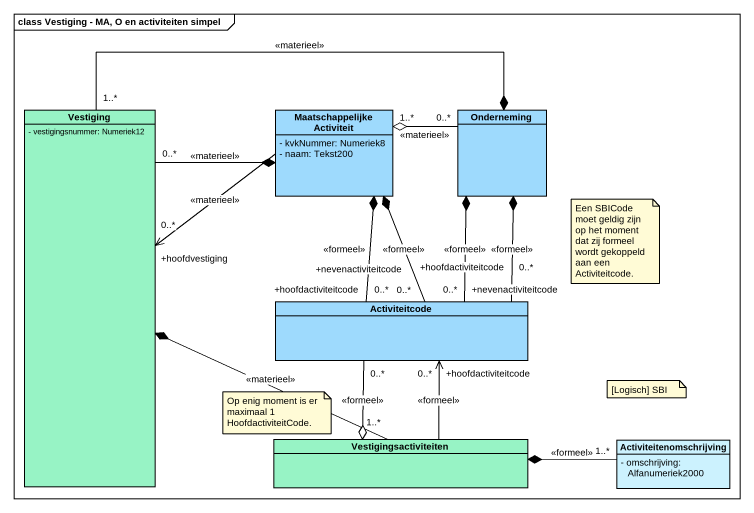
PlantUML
@startuml
mainframe class Vestiging - MA, O en activiteiten simpel
hide circle
hide empty members
skinparam classAttributeIconSize 0
class Vestiging #97F3C5 {
  - vestigingsnummer: Numeriek12
}
class "Maatschappelijke Activiteit" as Maatschappelijke_Activiteit #9EDAFD {
  - kvkNummer: Numeriek8
  - naam: Tekst200
}
class Onderneming #9EDAFD
class Activiteitcode #9EDAFD
class Vestigingsactiviteiten #97F3C5
class Activiteitenomschrijving #CCF2FE {
  - omschrijving: Alfanumeriek2000
}
Vestiging "0..*" -right-* Maatschappelijke_Activiteit : <<materieel>>
Vestiging "1..*" -right-* Onderneming : <<materieel>>
Vestiging *-right- "1..*" Vestigingsactiviteiten : <<materieel>>
Maatschappelijke_Activiteit -left-> "+hoofdvestiging\n0..*" Vestiging : <<materieel>>
Maatschappelijke_Activiteit "1..*" o-right- "0..*" Onderneming : <<materieel>>
Activiteitcode "+nevenactiviteitcode\n0..*" -up-* Maatschappelijke_Activiteit : <<formeel>>
Activiteitcode "+hoofdactiviteitcode\n0..*" -up-* Maatschappelijke_Activiteit : <<formeel>>
Activiteitcode "+nevenactiviteitcode\n0..*" -up-* Onderneming : <<formeel>>
Activiteitcode "+hoofdactiviteitcode\n0..*" -up-* Onderneming : <<formeel>>
Activiteitcode "0..*" --o Vestigingsactiviteiten : <<formeel>>
Vestigingsactiviteiten -up-> "+hoofdactiviteitcode\n0..*" Activiteitcode : <<formeel>>
Activiteitenomschrijving "1..*" -left-* Vestigingsactiviteiten : <<formeel>>
note as N1
  Een SBICode moet geldig zijn op het moment dat zij formeel wordt gekoppeld aan een Activiteitcode.
end note
note as N2
  Op enig moment is er maximaal 1 HoofdactiviteitCode.
end note
note as N3
  [Logisch] SBI
end note
@enduml
